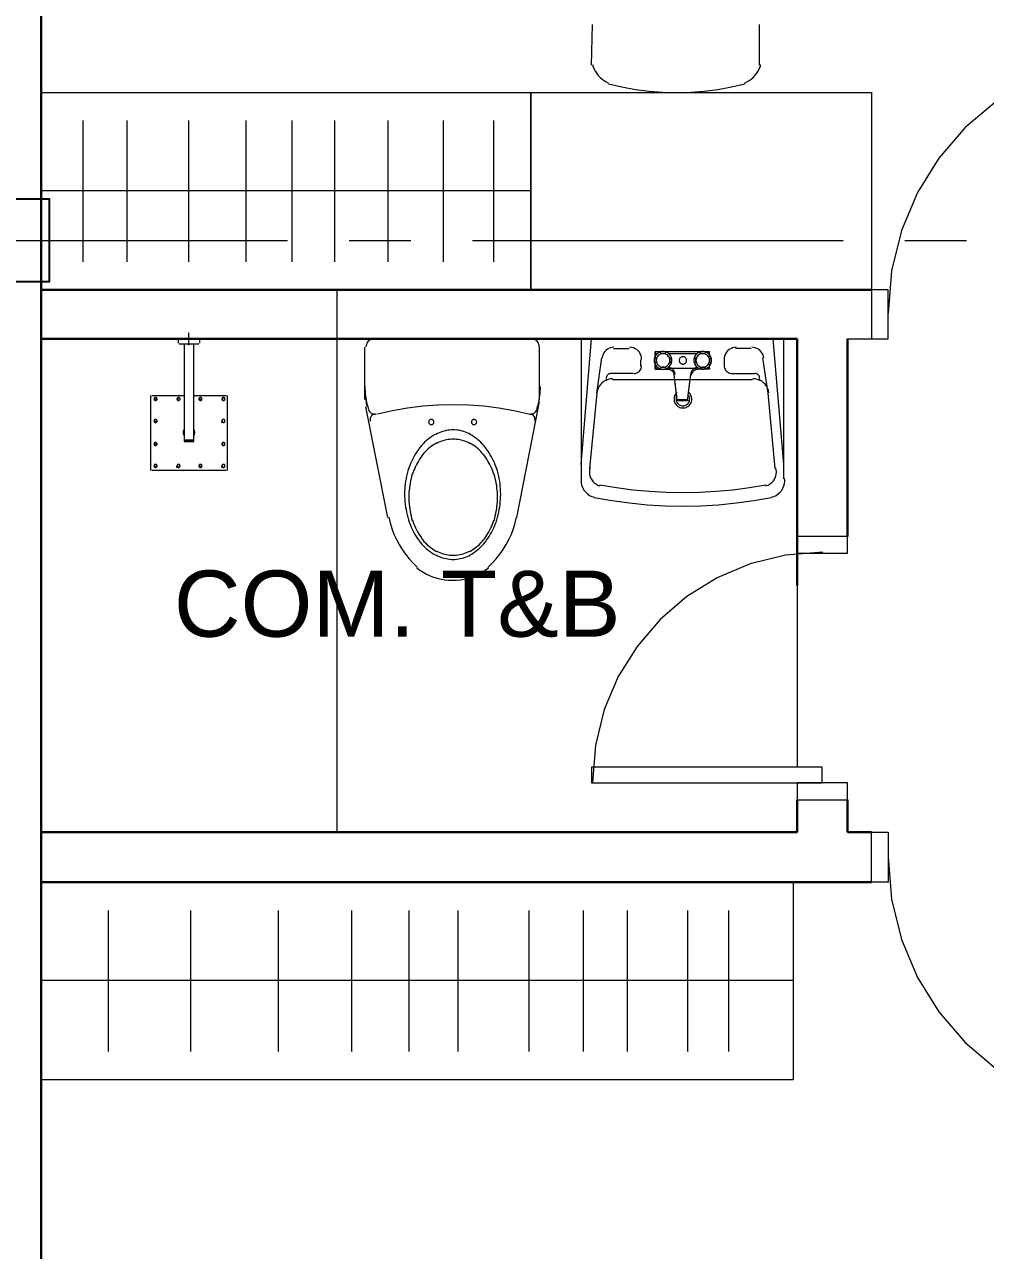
# Model space of a CAD drawing. Header units: millimetres. Extents: x -5796 to 14097, y -6464 to 19186.
# Drawn here: x 5199 to 8120, y 6301 to 10026 of the extents above; entities that cross this region are included whole.
import ezdxf

# ---------------------------------------------------------------- set-up
doc = ezdxf.new("R2010")
doc.units = ezdxf.units.MM
for name, color, linetype in [('ARCH-LINES', 7, 'Continuous'), ('ARCH-TEXT', 7, 'Continuous'), ('COLUMN', 1, 'Continuous')]:
    doc.layers.add(name, color=color, linetype=linetype)
doc.styles.add('Arial', font='arial.ttf')

msp = doc.modelspace()

# ---------------------------------------------------------------- linework, layer by layer
at = {"layer": 'ARCH-LINES', "lineweight": 30}
for points in [[(5250, 3201.6), (5250, 12670)], [(5250, 9219.7), (7773.4, 9219.7)], [(7548, 9070.6), (5250, 9070.6)], [(7548, 9070.6), (7548, 8321.5)], [(7700.4, 9070.6), (7700.4, 8470.7)], [(7548, 7670.8), (7548, 7572.4)], [(7700.4, 7670.8), (7700.4, 7572.4)], [(7548, 7572.4), (5250, 7572.4)], [(7773.4, 7572.4), (7700.4, 7572.4)], [(7773.4, 7420), (5250, 7420)]]:
    msp.add_lwpolyline(points, dxfattribs=at)
at = {"layer": 'ARCH-LINES', "lineweight": 9}
for points in [[(6922.7, 9902.2), (6925.9, 10026)], [(7433.8, 9902.2), (7433.8, 10026)], [(8625.7, 9946.6), (8495.7, 9936.2), (8372.3, 9905.9), (8257.3, 9857.5), (8152.3, 9792.6), (8058.9, 9712.8), (7978.8, 9619.8), (7913.6, 9515.2), (7865, 9400.6), (7834.7, 9277.8), (7824.2, 9148.3)], [(6925.4, 9904.9), (6927.8, 9897.4), (6930.8, 9890.2), (6934.4, 9883.3), (6938.6, 9876.8), (6943.4, 9870.8), (6948.7, 9865.2), (6954.6, 9860.1), (6960.9, 9855.5), (6967.6, 9851.6), (6974.8, 9848.2)], [(7388.1, 9848.2), (7395.2, 9851.6), (7402, 9855.5), (7408.3, 9860.1), (7414.1, 9865.2), (7419.5, 9870.8), (7424.3, 9876.8), (7428.5, 9883.3), (7432.1, 9890.2), (7435.1, 9897.4), (7437.4, 9904.9)], [(6974.1, 9845.6), (7015.1, 9836.2), (7056.4, 9829), (7097.9, 9823.8), (7139.7, 9820.7), (7181.4, 9819.7), (7223.2, 9820.7), (7264.9, 9823.8), (7306.5, 9829), (7347.8, 9836.2), (7388.8, 9845.6)], [(6738.6, 9819.6), (6738.6, 9219.7), (5250, 9219.7), (5250, 9819.6), (6738.6, 9819.6)], [(7773.4, 9819.6), (7773.4, 9219.7), (6738.6, 9219.7), (6738.6, 9819.6), (7773.4, 9819.6)], [(5250, 9521.3), (6738.6, 9521.3)], [(5697.5, 9089.6), (5697.5, 9051.5)], [(5669, 9070.6), (5665.8, 9070.6)], [(5665.8, 9070.6), (5665.8, 9057.9)], [(5729.3, 9070.6), (5669, 9070.6)], [(5669, 9057.9), (5669, 9057.9)], [(5729.3, 9054.7), (5669, 9054.7)], [(5719.8, 9070.6), (5678.5, 9070.6)], [(5684.8, 9054.7), (5684.8, 8762.7)], [(5713.4, 8762.7), (5713.4, 9054.7)], [(5732.4, 9070.6), (5729.3, 9070.6)], [(5729.3, 9057.9), (5729.3, 9057.9)], [(5729.3, 9054.7), (5729.3, 9054.7)], [(5732.4, 9057.9), (5732.4, 9070.6)], [(5583.3, 8670.6), (5583.3, 8899.2)], [(5586.4, 8899.2), (5684.8, 8899.2)], [(5586.4, 8899.2), (5586.4, 8899.2)], [(5597.5, 8892.8), (5596.8, 8892.7), (5596, 8892.6), (5595.4, 8892.3), (5594.7, 8891.9), (5594.2, 8891.4), (5593.7, 8890.9), (5593.3, 8890.2), (5593, 8889.6), (5592.9, 8888.8), (5592.8, 8888)], [(5592.8, 8888), (5592.9, 8887.3), (5593, 8886.5), (5593.3, 8885.9), (5593.7, 8885.2), (5594.2, 8884.7), (5594.7, 8884.2), (5595.4, 8883.8), (5596, 8883.5), (5596.8, 8883.3), (5597.5, 8883.3)], [(5596, 8886.5), (5596, 8889.6)], [(5596, 8889.6), (5596, 8886.5)], [(5596, 8889.6), (5596, 8889.6)], [(5599.1, 8886.5), (5596, 8886.5)], [(5596, 8886.5), (5599.1, 8886.5)], [(5596, 8886.5), (5596, 8886.5)], [(5602.3, 8888), (5602.2, 8888.8), (5602.1, 8889.6), (5601.8, 8890.2), (5601.4, 8890.9), (5600.9, 8891.4), (5600.4, 8891.9), (5599.7, 8892.3), (5599.1, 8892.6), (5598.3, 8892.7), (5597.5, 8892.8)], [(5597.5, 8883.3), (5598.3, 8883.3), (5599.1, 8883.5), (5599.7, 8883.8), (5600.4, 8884.2), (5600.9, 8884.7), (5601.4, 8885.2), (5601.8, 8885.9), (5602.1, 8886.5), (5602.2, 8887.3), (5602.3, 8888)], [(5667.4, 8892.8), (5666.6, 8892.7), (5665.9, 8892.6), (5665.2, 8892.3), (5664.6, 8891.9), (5664, 8891.4), (5663.5, 8890.9), (5663.2, 8890.2), (5662.9, 8889.6), (5662.7, 8888.8), (5662.6, 8888)], [(5662.6, 8888), (5662.7, 8887.3), (5662.9, 8886.5), (5663.2, 8885.9), (5663.5, 8885.2), (5664, 8884.7), (5664.6, 8884.2), (5665.2, 8883.8), (5665.9, 8883.5), (5666.6, 8883.3), (5667.4, 8883.3)], [(5662.6, 8886.5), (5665.8, 8886.5)], [(5665.8, 8886.5), (5662.6, 8886.5)], [(5665.8, 8886.5), (5665.8, 8889.6)], [(5665.8, 8889.6), (5665.8, 8886.5)], [(5665.8, 8889.6), (5665.8, 8889.6)], [(5665.8, 8886.5), (5665.8, 8886.5)], [(5672.1, 8888), (5672.1, 8888.8), (5671.9, 8889.6), (5671.6, 8890.2), (5671.2, 8890.9), (5670.7, 8891.4), (5670.2, 8891.9), (5669.6, 8892.3), (5668.9, 8892.6), (5668.2, 8892.7), (5667.4, 8892.8)], [(5667.4, 8883.3), (5668.2, 8883.3), (5668.9, 8883.5), (5669.6, 8883.8), (5670.2, 8884.2), (5670.7, 8884.7), (5671.2, 8885.2), (5671.6, 8885.9), (5671.9, 8886.5), (5672.1, 8887.3), (5672.1, 8888)], [(5713.4, 8899.2), (5811.8, 8899.2)], [(5734, 8892.8), (5733.3, 8892.7), (5732.5, 8892.6), (5731.8, 8892.3), (5731.2, 8891.9), (5730.7, 8891.4), (5730.2, 8890.9), (5729.8, 8890.2), (5729.5, 8889.6), (5729.3, 8888.8), (5729.3, 8888)], [(5729.3, 8888), (5729.3, 8887.3), (5729.5, 8886.5), (5729.8, 8885.9), (5730.2, 8885.2), (5730.7, 8884.7), (5731.2, 8884.2), (5731.8, 8883.8), (5732.5, 8883.5), (5733.3, 8883.3), (5734, 8883.3)], [(5732.4, 8886.5), (5732.4, 8889.6)], [(5732.4, 8889.6), (5732.4, 8886.5)], [(5732.4, 8889.6), (5732.4, 8889.6)], [(5735.6, 8886.5), (5732.4, 8886.5)], [(5732.4, 8886.5), (5735.6, 8886.5)], [(5732.4, 8886.5), (5732.4, 8886.5)], [(5738.8, 8888), (5738.7, 8888.8), (5738.6, 8889.6), (5738.3, 8890.2), (5737.9, 8890.9), (5737.4, 8891.4), (5736.8, 8891.9), (5736.2, 8892.3), (5735.5, 8892.6), (5734.8, 8892.7), (5734, 8892.8)], [(5734, 8883.3), (5734.8, 8883.3), (5735.5, 8883.5), (5736.2, 8883.8), (5736.8, 8884.2), (5737.4, 8884.7), (5737.9, 8885.2), (5738.3, 8885.9), (5738.6, 8886.5), (5738.7, 8887.3), (5738.8, 8888)], [(5803.9, 8892.8), (5803.1, 8892.7), (5802.4, 8892.6), (5801.7, 8892.3), (5801.1, 8891.9), (5800.5, 8891.4), (5800, 8890.9), (5799.6, 8890.2), (5799.3, 8889.6), (5799.2, 8888.8), (5799.1, 8888)], [(5799.1, 8888), (5799.2, 8887.3), (5799.3, 8886.5), (5799.6, 8885.9), (5800, 8885.2), (5800.5, 8884.7), (5801.1, 8884.2), (5801.7, 8883.8), (5802.4, 8883.5), (5803.1, 8883.3), (5803.9, 8883.3)], [(5799.1, 8886.5), (5802.3, 8886.5)], [(5802.3, 8886.5), (5799.1, 8886.5)], [(5802.3, 8886.5), (5802.3, 8889.6)], [(5802.3, 8889.6), (5802.3, 8886.5)], [(5802.3, 8889.6), (5802.3, 8889.6)], [(5802.3, 8886.5), (5802.3, 8886.5)], [(5808.6, 8888), (5808.6, 8888.8), (5808.4, 8889.6), (5808.1, 8890.2), (5807.7, 8890.9), (5807.2, 8891.4), (5806.7, 8891.9), (5806.1, 8892.3), (5805.4, 8892.6), (5804.6, 8892.7), (5803.9, 8892.8)], [(5803.9, 8883.3), (5804.6, 8883.3), (5805.4, 8883.5), (5806.1, 8883.8), (5806.7, 8884.2), (5807.2, 8884.7), (5807.7, 8885.2), (5808.1, 8885.9), (5808.4, 8886.5), (5808.6, 8887.3), (5808.6, 8888)], [(5811.8, 8899.2), (5811.8, 8899.2)], [(5815, 8899.2), (5815, 8670.6)], [(5597.5, 8826.2), (5596.8, 8826.1), (5596, 8825.9), (5595.4, 8825.6), (5594.7, 8825.2), (5594.2, 8824.8), (5593.7, 8824.2), (5593.3, 8823.6), (5593, 8822.9), (5592.9, 8822.2), (5592.8, 8821.4)], [(5592.8, 8821.4), (5592.9, 8820.6), (5593, 8819.9), (5593.3, 8819.2), (5593.7, 8818.6), (5594.2, 8818), (5594.7, 8817.5), (5595.4, 8817.2), (5596, 8816.9), (5596.8, 8816.7), (5597.5, 8816.6)], [(5596, 8816.6), (5596, 8819.8)], [(5596, 8819.8), (5596, 8816.6)], [(5596, 8819.8), (5596, 8819.8)], [(5599.1, 8819.8), (5596, 8819.8)], [(5596, 8816.6), (5596, 8816.6)], [(5596, 8816.6), (5596, 8816.6)], [(5596, 8816.6), (5599.1, 8816.6)], [(5602.3, 8821.4), (5602.2, 8822.2), (5602.1, 8822.9), (5601.8, 8823.6), (5601.4, 8824.2), (5600.9, 8824.8), (5600.4, 8825.2), (5599.7, 8825.6), (5599.1, 8825.9), (5598.3, 8826.1), (5597.5, 8826.2)], [(5597.5, 8816.6), (5598.3, 8816.7), (5599.1, 8816.9), (5599.7, 8817.2), (5600.4, 8817.5), (5600.9, 8818), (5601.4, 8818.6), (5601.8, 8819.2), (5602.1, 8819.9), (5602.2, 8820.6), (5602.3, 8821.4)], [(5599.1, 8819.8), (5599.1, 8816.6)], [(5599.1, 8816.6), (5599.1, 8819.8)], [(5685, 8796.7), (5683.8, 8794.8), (5682.9, 8792.8), (5682.2, 8790.7), (5681.8, 8788.6), (5681.7, 8786.5), (5681.8, 8784.3), (5682.2, 8782.2), (5682.9, 8780.1), (5683.8, 8778.1), (5685, 8776.3)], [(5684.9, 8796.6), (5683.7, 8794.7), (5682.8, 8792.7), (5682.2, 8790.7), (5681.8, 8788.6), (5681.7, 8786.5), (5681.8, 8784.4), (5682.2, 8782.3), (5682.8, 8780.2), (5683.7, 8778.2), (5684.9, 8776.4)], [(5684.7, 8796.2), (5683.6, 8794.4), (5682.7, 8792.5), (5682.1, 8790.5), (5681.8, 8788.5), (5681.7, 8786.5), (5681.8, 8784.4), (5682.1, 8782.4), (5682.7, 8780.4), (5683.6, 8778.5), (5684.7, 8776.7)], [(5684.6, 8796.1), (5683.5, 8794.3), (5682.7, 8792.4), (5682.1, 8790.5), (5681.8, 8788.5), (5681.7, 8786.5), (5681.8, 8784.5), (5682.1, 8782.5), (5682.7, 8780.5), (5683.5, 8778.6), (5684.6, 8776.8)], [(5683.1, 8793.4), (5682.6, 8792.1), (5682.2, 8790.7), (5681.9, 8789.3), (5681.7, 8787.9), (5681.7, 8786.5), (5681.7, 8785.1), (5681.9, 8783.6), (5682.2, 8782.2), (5682.6, 8780.9), (5683.1, 8779.5)], [(5716.6, 8786.5), (5716.5, 8787.6), (5716.4, 8788.7), (5716.3, 8789.7), (5716, 8790.8), (5715.7, 8791.8), (5715.4, 8792.9), (5714.9, 8793.9), (5714.4, 8794.8), (5713.9, 8795.8), (5713.3, 8796.7)], [(5716.6, 8786.5), (5716.5, 8787.6), (5716.4, 8788.6), (5716.3, 8789.7), (5716, 8790.8), (5715.8, 8791.8), (5715.4, 8792.8), (5715, 8793.8), (5714.5, 8794.7), (5714, 8795.7), (5713.4, 8796.6)], [(5716.6, 8786.5), (5716.5, 8787.5), (5716.5, 8788.6), (5716.3, 8789.6), (5716.1, 8790.6), (5715.8, 8791.6), (5715.5, 8792.6), (5715.1, 8793.5), (5714.6, 8794.5), (5714.1, 8795.4), (5713.6, 8796.2)], [(5713.7, 8776.8), (5714.7, 8778.6), (5715.5, 8780.5), (5716.1, 8782.5), (5716.5, 8784.5), (5716.6, 8786.5), (5716.5, 8788.5), (5716.1, 8790.5), (5715.5, 8792.4), (5714.7, 8794.3), (5713.7, 8796.1)], [(5715.1, 8779.5), (5715.6, 8780.9), (5716.1, 8782.2), (5716.3, 8783.6), (5716.5, 8785.1), (5716.6, 8786.5), (5716.5, 8787.9), (5716.3, 8789.3), (5716.1, 8790.7), (5715.6, 8792.1), (5715.1, 8793.4)], [(5803.9, 8826.2), (5803.1, 8826.1), (5802.4, 8825.9), (5801.7, 8825.6), (5801.1, 8825.2), (5800.5, 8824.8), (5800, 8824.2), (5799.6, 8823.6), (5799.3, 8822.9), (5799.2, 8822.2), (5799.1, 8821.4)], [(5799.1, 8821.4), (5799.2, 8820.6), (5799.3, 8819.9), (5799.6, 8819.2), (5800, 8818.6), (5800.5, 8818), (5801.1, 8817.5), (5801.7, 8817.2), (5802.4, 8816.9), (5803.1, 8816.7), (5803.9, 8816.6)], [(5799.1, 8816.6), (5799.1, 8819.8)], [(5799.1, 8819.8), (5799.1, 8816.6)], [(5802.3, 8819.8), (5799.1, 8819.8)], [(5802.3, 8816.6), (5799.1, 8816.6)], [(5802.3, 8816.6), (5802.3, 8819.8)], [(5802.3, 8819.8), (5802.3, 8819.8)], [(5802.3, 8819.8), (5802.3, 8816.6)], [(5808.6, 8821.4), (5808.6, 8822.2), (5808.4, 8822.9), (5808.1, 8823.6), (5807.7, 8824.2), (5807.2, 8824.8), (5806.7, 8825.2), (5806.1, 8825.6), (5805.4, 8825.9), (5804.6, 8826.1), (5803.9, 8826.2)], [(5803.9, 8816.6), (5804.6, 8816.7), (5805.4, 8816.9), (5806.1, 8817.2), (5806.7, 8817.5), (5807.2, 8818), (5807.7, 8818.6), (5808.1, 8819.2), (5808.4, 8819.9), (5808.6, 8820.6), (5808.6, 8821.4)], [(5597.5, 8756.3), (5596.8, 8756.3), (5596, 8756.1), (5595.4, 8755.8), (5594.7, 8755.4), (5594.2, 8754.9), (5593.7, 8754.4), (5593.3, 8753.7), (5593, 8753.1), (5592.9, 8752.3), (5592.8, 8751.6)], [(5602.3, 8751.6), (5602.2, 8752.3), (5602.1, 8753.1), (5601.8, 8753.7), (5601.4, 8754.4), (5600.9, 8754.9), (5600.4, 8755.4), (5599.7, 8755.8), (5599.1, 8756.1), (5598.3, 8756.3), (5597.5, 8756.3)], [(5684.8, 8762.7), (5713.4, 8762.7)], [(5713.4, 8762.7), (5684.8, 8762.7), (5684.8, 8759.5), (5713.4, 8759.5), (5713.4, 8762.7)], [(5713.3, 8776.3), (5713.9, 8777.2), (5714.4, 8778.1), (5714.9, 8779.1), (5715.4, 8780.1), (5715.7, 8781.1), (5716, 8782.2), (5716.3, 8783.2), (5716.4, 8784.3), (5716.5, 8785.4), (5716.6, 8786.5)], [(5713.4, 8776.4), (5714, 8777.3), (5714.5, 8778.2), (5715, 8779.2), (5715.4, 8780.2), (5715.8, 8781.2), (5716, 8782.2), (5716.3, 8783.3), (5716.4, 8784.3), (5716.5, 8785.4), (5716.6, 8786.5)], [(5713.6, 8776.7), (5714.1, 8777.6), (5714.6, 8778.5), (5715.1, 8779.4), (5715.5, 8780.4), (5715.8, 8781.4), (5716.1, 8782.4), (5716.3, 8783.4), (5716.5, 8784.4), (5716.5, 8785.4), (5716.6, 8786.5)], [(5803.9, 8756.3), (5803.1, 8756.3), (5802.4, 8756.1), (5801.7, 8755.8), (5801.1, 8755.4), (5800.5, 8754.9), (5800, 8754.4), (5799.6, 8753.7), (5799.3, 8753.1), (5799.2, 8752.3), (5799.1, 8751.6)], [(5808.6, 8751.6), (5808.6, 8752.3), (5808.4, 8753.1), (5808.1, 8753.7), (5807.7, 8754.4), (5807.2, 8754.9), (5806.7, 8755.4), (5806.1, 8755.8), (5805.4, 8756.1), (5804.6, 8756.3), (5803.9, 8756.3)], [(5592.8, 8751.6), (5592.9, 8750.8), (5593, 8750.1), (5593.3, 8749.4), (5593.7, 8748.7), (5594.2, 8748.2), (5594.7, 8747.7), (5595.4, 8747.3), (5596, 8747), (5596.8, 8746.9), (5597.5, 8746.8)], [(5596, 8750), (5596, 8753.1)], [(5596, 8753.1), (5596, 8750)], [(5596, 8750), (5596, 8750)], [(5599.1, 8750), (5596, 8750)], [(5596, 8750), (5599.1, 8750)], [(5596, 8750), (5596, 8750)], [(5597.5, 8746.8), (5598.3, 8746.9), (5599.1, 8747), (5599.7, 8747.3), (5600.4, 8747.7), (5600.9, 8748.2), (5601.4, 8748.7), (5601.8, 8749.4), (5602.1, 8750.1), (5602.2, 8750.8), (5602.3, 8751.6)], [(5799.1, 8751.6), (5799.2, 8750.8), (5799.3, 8750.1), (5799.6, 8749.4), (5800, 8748.7), (5800.5, 8748.2), (5801.1, 8747.7), (5801.7, 8747.3), (5802.4, 8747), (5803.1, 8746.9), (5803.9, 8746.8)], [(5799.1, 8750), (5802.3, 8750)], [(5802.3, 8750), (5799.1, 8750)], [(5802.3, 8750), (5802.3, 8753.1)], [(5802.3, 8753.1), (5802.3, 8750)], [(5802.3, 8750), (5802.3, 8750)], [(5803.9, 8746.8), (5804.6, 8746.9), (5805.4, 8747), (5806.1, 8747.3), (5806.7, 8747.7), (5807.2, 8748.2), (5807.7, 8748.7), (5808.1, 8749.4), (5808.4, 8750.1), (5808.6, 8750.8), (5808.6, 8751.6)], [(5597.5, 8689.7), (5596.8, 8689.6), (5596, 8689.4), (5595.4, 8689.1), (5594.7, 8688.7), (5594.2, 8688.3), (5593.7, 8687.7), (5593.3, 8687.1), (5593, 8686.4), (5592.9, 8685.7), (5592.8, 8684.9)], [(5592.8, 8684.9), (5592.9, 8684.1), (5593, 8683.4), (5593.3, 8682.7), (5593.7, 8682.1), (5594.2, 8681.5), (5594.7, 8681.1), (5595.4, 8680.7), (5596, 8680.4), (5596.8, 8680.2), (5597.5, 8680.1)], [(5596, 8680.1), (5596, 8683.3)], [(5596, 8683.3), (5596, 8680.1)], [(5596, 8683.3), (5596, 8683.3)], [(5599.1, 8683.3), (5596, 8683.3)], [(5596, 8680.1), (5596, 8680.1)], [(5596, 8680.1), (5596, 8680.1)], [(5596, 8680.1), (5599.1, 8680.1)], [(5602.3, 8684.9), (5602.2, 8685.7), (5602.1, 8686.4), (5601.8, 8687.1), (5601.4, 8687.7), (5600.9, 8688.3), (5600.4, 8688.7), (5599.7, 8689.1), (5599.1, 8689.4), (5598.3, 8689.6), (5597.5, 8689.7)], [(5597.5, 8680.1), (5598.3, 8680.2), (5599.1, 8680.4), (5599.7, 8680.7), (5600.4, 8681.1), (5600.9, 8681.5), (5601.4, 8682.1), (5601.8, 8682.7), (5602.1, 8683.4), (5602.2, 8684.1), (5602.3, 8684.9)], [(5599.1, 8683.3), (5599.1, 8680.1)], [(5599.1, 8680.1), (5599.1, 8683.3)], [(5667.4, 8689.7), (5666.6, 8689.6), (5665.9, 8689.4), (5665.2, 8689.1), (5664.6, 8688.7), (5664, 8688.3), (5663.5, 8687.7), (5663.2, 8687.1), (5662.9, 8686.4), (5662.7, 8685.7), (5662.6, 8684.9)], [(5662.6, 8684.9), (5662.7, 8684.1), (5662.9, 8683.4), (5663.2, 8682.7), (5663.5, 8682.1), (5664, 8681.5), (5664.6, 8681.1), (5665.2, 8680.7), (5665.9, 8680.4), (5666.6, 8680.2), (5667.4, 8680.1)], [(5662.6, 8680.1), (5662.6, 8683.3)], [(5662.6, 8683.3), (5662.6, 8680.1)], [(5665.8, 8683.3), (5662.6, 8683.3)], [(5665.8, 8680.1), (5662.6, 8680.1)], [(5665.8, 8680.1), (5665.8, 8683.3)], [(5665.8, 8683.3), (5665.8, 8683.3)], [(5665.8, 8683.3), (5665.8, 8680.1)], [(5672.1, 8684.9), (5672.1, 8685.7), (5671.9, 8686.4), (5671.6, 8687.1), (5671.2, 8687.7), (5670.7, 8688.3), (5670.2, 8688.7), (5669.6, 8689.1), (5668.9, 8689.4), (5668.2, 8689.6), (5667.4, 8689.7)], [(5667.4, 8680.1), (5668.2, 8680.2), (5668.9, 8680.4), (5669.6, 8680.7), (5670.2, 8681.1), (5670.7, 8681.5), (5671.2, 8682.1), (5671.6, 8682.7), (5671.9, 8683.4), (5672.1, 8684.1), (5672.1, 8684.9)], [(5734, 8689.7), (5733.3, 8689.6), (5732.5, 8689.4), (5731.8, 8689.1), (5731.2, 8688.7), (5730.7, 8688.3), (5730.2, 8687.7), (5729.8, 8687.1), (5729.5, 8686.4), (5729.3, 8685.7), (5729.3, 8684.9)], [(5729.3, 8684.9), (5729.3, 8684.1), (5729.5, 8683.4), (5729.8, 8682.7), (5730.2, 8682.1), (5730.7, 8681.5), (5731.2, 8681.1), (5731.8, 8680.7), (5732.5, 8680.4), (5733.3, 8680.2), (5734, 8680.1)], [(5732.4, 8680.1), (5732.4, 8683.3)], [(5732.4, 8683.3), (5732.4, 8680.1)], [(5732.4, 8683.3), (5732.4, 8683.3)], [(5735.6, 8683.3), (5732.4, 8683.3)], [(5732.4, 8680.1), (5732.4, 8680.1)], [(5732.4, 8680.1), (5732.4, 8680.1)], [(5732.4, 8680.1), (5735.6, 8680.1)], [(5738.8, 8684.9), (5738.7, 8685.7), (5738.6, 8686.4), (5738.3, 8687.1), (5737.9, 8687.7), (5737.4, 8688.3), (5736.8, 8688.7), (5736.2, 8689.1), (5735.5, 8689.4), (5734.8, 8689.6), (5734, 8689.7)], [(5734, 8680.1), (5734.8, 8680.2), (5735.5, 8680.4), (5736.2, 8680.7), (5736.8, 8681.1), (5737.4, 8681.5), (5737.9, 8682.1), (5738.3, 8682.7), (5738.6, 8683.4), (5738.7, 8684.1), (5738.8, 8684.9)], [(5735.6, 8683.3), (5735.6, 8680.1)], [(5735.6, 8680.1), (5735.6, 8683.3)], [(5803.9, 8689.7), (5803.1, 8689.6), (5802.4, 8689.4), (5801.7, 8689.1), (5801.1, 8688.7), (5800.5, 8688.3), (5800, 8687.7), (5799.6, 8687.1), (5799.3, 8686.4), (5799.2, 8685.7), (5799.1, 8684.9)], [(5799.1, 8684.9), (5799.2, 8684.1), (5799.3, 8683.4), (5799.6, 8682.7), (5800, 8682.1), (5800.5, 8681.5), (5801.1, 8681.1), (5801.7, 8680.7), (5802.4, 8680.4), (5803.1, 8680.2), (5803.9, 8680.1)], [(5799.1, 8680.1), (5799.1, 8683.3)], [(5799.1, 8683.3), (5799.1, 8680.1)], [(5802.3, 8683.3), (5799.1, 8683.3)], [(5802.3, 8680.1), (5799.1, 8680.1)], [(5802.3, 8680.1), (5802.3, 8683.3)], [(5802.3, 8683.3), (5802.3, 8683.3)], [(5802.3, 8683.3), (5802.3, 8680.1)], [(5808.6, 8684.9), (5808.6, 8685.7), (5808.4, 8686.4), (5808.1, 8687.1), (5807.7, 8687.7), (5807.2, 8688.3), (5806.7, 8688.7), (5806.1, 8689.1), (5805.4, 8689.4), (5804.6, 8689.6), (5803.9, 8689.7)], [(5803.9, 8680.1), (5804.6, 8680.2), (5805.4, 8680.4), (5806.1, 8680.7), (5806.7, 8681.1), (5807.2, 8681.5), (5807.7, 8682.1), (5808.1, 8682.7), (5808.4, 8683.4), (5808.6, 8684.1), (5808.6, 8684.9)], [(5811.8, 8670.6), (5586.4, 8670.6)], [(5586.4, 8670.6), (5586.4, 8670.6)], [(5811.8, 8670.6), (5811.8, 8670.6)], [(7625.8, 8423), (7512.3, 8413.9), (7404.6, 8387.4), (7304.2, 8344.9), (7212.5, 8288), (7130.9, 8218), (7061, 8136.5), (7004, 8044.8), (6961.6, 7944.4), (6935.1, 7836.7), (6925.9, 7723.1)], [(7548, 8419.9), (7548, 7769.2)], [(7824.2, 7497.8), (7834.7, 7368.3), (7865, 7245.5), (7913.6, 7130.9), (7978.8, 7026.3), (8058.9, 6933.3), (8152.3, 6853.5), (8257.3, 6788.6), (8372.3, 6740.2), (8495.7, 6709.9), (8625.7, 6699.5)], [(5250, 6820.1), (5250, 7420), (7535.3, 7420), (7535.3, 6820.1), (5250, 6820.1)], [(7535.3, 7121.7), (5250, 7121.7)]]:
    msp.add_lwpolyline(points, dxfattribs=at)
at = {"layer": 'ARCH-LINES', "lineweight": 5}
for points in [[(5376.9, 9733.9), (5376.9, 9305.4)], [(5510.3, 9733.9), (5510.3, 9305.4)], [(5697.5, 9733.9), (5697.5, 9305.4)], [(5872.1, 9733.9), (5872.1, 9305.4)], [(6011.8, 9733.9), (6011.8, 9305.4)], [(6141.9, 9733.9), (6141.9, 9305.4)], [(6303.8, 9733.9), (6303.8, 9305.4)], [(6472, 9733.9), (6472, 9305.4)], [(6624.4, 9733.9), (6624.4, 9305.4)], [(5999.1, 9368.9), (4875.4, 9368.9)], [(6373.6, 9368.9), (6186.3, 9368.9)], [(7687.7, 9368.9), (6560.9, 9368.9)], [(8062.2, 9368.9), (7875, 9368.9)], [(6148.3, 9219.7), (6148.3, 7572.4)], [(7700.4, 9070.6), (7773.4, 9070.6)], [(5453.1, 7334.3), (5453.1, 6905.8)], [(5703.9, 7334.3), (5703.9, 6905.8)], [(5970.5, 7334.3), (5970.5, 6905.8)], [(6192.7, 7334.3), (6192.7, 6905.8)], [(6367.3, 7334.3), (6367.3, 6905.8)], [(6516.5, 7334.3), (6516.5, 6905.8)], [(6732.3, 7334.3), (6732.3, 6905.8)], [(6897.3, 7334.3), (6897.3, 6905.8)], [(7030.7, 7334.3), (7030.7, 6905.8)], [(7214.8, 7334.3), (7214.8, 6905.8)], [(7338.6, 7334.3), (7338.6, 6905.8)]]:
    msp.add_lwpolyline(points, dxfattribs=at)
at = {"layer": 'ARCH-LINES', "lineweight": 18}
for points in [[(7824.2, 9070.6), (7824.2, 9219.7), (7773.4, 9219.7), (7773.4, 9070.6), (7824.2, 9070.6)], [(7700.4, 8470.7), (7548, 8470.7), (7548, 8419.9), (7700.4, 8419.9), (7700.4, 8470.7)], [(7624.2, 7769.2), (6922.7, 7769.2), (6922.7, 7721.6), (7624.2, 7721.6), (7624.2, 7769.2)], [(7700.4, 7721.6), (7548, 7721.6), (7548, 7670.8), (7700.4, 7670.8), (7700.4, 7721.6)], [(7824.2, 7572.4), (7824.2, 7420), (7773.4, 7420), (7773.4, 7572.4), (7824.2, 7572.4)]]:
    msp.add_lwpolyline(points, dxfattribs=at)
at = {"layer": 'ARCH-LINES', "lineweight": 5, "true_color": 0x989898}
for points in [[(6260.9, 9070.6), (6257.1, 9070.2), (6253.4, 9069.3), (6250, 9067.9), (6246.9, 9066), (6244.1, 9063.6), (6241.7, 9060.8), (6239.8, 9057.7), (6238.3, 9054.3), (6237.4, 9050.6), (6237.1, 9046.8)], [(6259.4, 9070.6), (6738.6, 9070.6)], [(6764, 9046.8), (6763.7, 9050.6), (6762.8, 9054.3), (6761.4, 9057.7), (6759.4, 9060.8), (6757.1, 9063.6), (6754.3, 9066), (6751.2, 9067.9), (6747.8, 9069.3), (6744.1, 9070.2), (6740.2, 9070.6)], [(7506.8, 9070.6), (6891, 9070.6)], [(6891, 9070.6), (6891, 8645.2)], [(6891, 8689.7), (6922.7, 9070.6)], [(7506.8, 8689.7), (7475, 9070.6)], [(7506.8, 8645.2), (7506.8, 9070.6)], [(6234, 8886.5), (6234, 9045.2)], [(6764, 9045.2), (6764, 8886.5)], [(6991, 9045.2), (6985.6, 9044.8), (6980.5, 9043.6), (6975.6, 9041.8), (6971.1, 9039.3), (6967, 9036.2), (6963.4, 9032.5), (6960.3, 9028.4), (6957.8, 9023.9), (6955.9, 9018.9), (6954.8, 9013.6)], [(6989.4, 9042), (7037, 9042)], [(7075.1, 9008.7), (7074.6, 9014.6), (7073.2, 9020.2), (7071, 9025.4), (7068.1, 9030.2), (7064.4, 9034.5), (7060.2, 9038.1), (7055.4, 9041.1), (7050.1, 9043.3), (7044.5, 9044.7), (7038.6, 9045.2)], [(7140.2, 9032.5), (7135.8, 9032.1), (7131.6, 9031.1), (7127.8, 9029.5), (7124.2, 9027.3), (7121.1, 9024.6), (7118.4, 9021.4), (7116.2, 9017.9), (7114.6, 9014), (7113.5, 9009.9), (7113.2, 9005.5)], [(7115.5, 8995.5), (7117, 8997.3), (7118.1, 8999.2), (7118.9, 9001.2), (7119.4, 9003.3), (7119.5, 9005.5), (7119.4, 9007.6), (7118.9, 9009.7), (7118.1, 9011.8), (7117, 9013.7), (7115.5, 9015.4)], [(7116.4, 9032.5), (7281.4, 9032.5)], [(7116.4, 9032.5), (7116.4, 9016.6)], [(7116.4, 9026.1), (7116.4, 9032.5)], [(7116.4, 9016.6), (7116.4, 9026.1)], [(7116.4, 9026.1), (7122.7, 9026.1)], [(7140.2, 9026.1), (7136.8, 9025.9), (7133.6, 9025.1), (7130.7, 9023.8), (7128, 9022.1), (7125.6, 9020.1), (7123.5, 9017.7), (7121.8, 9015), (7120.6, 9012), (7119.8, 9008.8), (7119.5, 9005.5)], [(7130.2, 9030.2), (7132, 9028.7), (7133.9, 9027.6), (7135.9, 9026.8), (7138, 9026.3), (7140.2, 9026.1), (7142.3, 9026.3), (7144.4, 9026.8), (7146.5, 9027.6), (7148.4, 9028.7), (7150.1, 9030.2)], [(7167.1, 9005.5), (7166.8, 9009.9), (7165.8, 9014), (7164.1, 9017.9), (7161.9, 9021.4), (7159.2, 9024.6), (7156.1, 9027.3), (7152.6, 9029.5), (7148.7, 9031.1), (7144.5, 9032.1), (7140.2, 9032.5)], [(7160.8, 9005.5), (7160.5, 9008.8), (7159.7, 9012), (7158.5, 9015), (7156.8, 9017.7), (7154.8, 9020.1), (7152.4, 9022.1), (7149.7, 9023.8), (7146.7, 9025.1), (7143.5, 9025.9), (7140.2, 9026.1)], [(7154.5, 9026.1), (7243.3, 9026.1)], [(7164.8, 9015.4), (7163.4, 9013.7), (7162.3, 9011.8), (7161.4, 9009.7), (7161, 9007.6), (7160.8, 9005.5), (7161, 9003.3), (7161.4, 9001.2), (7162.3, 8999.2), (7163.4, 8997.3), (7164.8, 8995.5)], [(7200.5, 9016.6), (7198.7, 9016.5), (7197, 9016), (7195.4, 9015.4), (7193.9, 9014.5), (7192.6, 9013.3), (7191.5, 9012.1), (7190.6, 9010.6), (7189.9, 9009), (7189.5, 9007.3), (7189.4, 9005.5)], [(7211.6, 9005.5), (7211.4, 9007.3), (7211, 9009), (7210.3, 9010.6), (7209.4, 9012.1), (7208.3, 9013.3), (7207, 9014.5), (7205.6, 9015.4), (7204, 9016), (7202.3, 9016.5), (7200.5, 9016.6)], [(7260.8, 9032.5), (7256.4, 9032.1), (7252.3, 9031.1), (7248.4, 9029.5), (7244.9, 9027.3), (7241.7, 9024.6), (7239, 9021.4), (7236.8, 9017.9), (7235.2, 9014), (7234.2, 9009.9), (7233.8, 9005.5)], [(7236.1, 8995.5), (7237.6, 8997.3), (7238.7, 8999.2), (7239.5, 9001.2), (7240, 9003.3), (7240.2, 9005.5), (7240, 9007.6), (7239.5, 9009.7), (7238.7, 9011.8), (7237.6, 9013.7), (7236.1, 9015.4)], [(7260.8, 9026.1), (7257.4, 9025.9), (7254.3, 9025.1), (7251.3, 9023.8), (7248.6, 9022.1), (7246.2, 9020.1), (7244.1, 9017.7), (7242.5, 9015), (7241.2, 9012), (7240.4, 9008.8), (7240.2, 9005.5)], [(7250.8, 9030.2), (7252.6, 9028.7), (7254.5, 9027.6), (7256.5, 9026.8), (7258.6, 9026.3), (7260.8, 9026.1), (7262.9, 9026.3), (7265, 9026.8), (7267.1, 9027.6), (7269, 9028.7), (7270.7, 9030.2)], [(7287.8, 9005.5), (7287.4, 9009.9), (7286.4, 9014), (7284.8, 9017.9), (7282.6, 9021.4), (7279.9, 9024.6), (7276.7, 9027.3), (7273.2, 9029.5), (7269.3, 9031.1), (7265.2, 9032.1), (7260.8, 9032.5)], [(7281.4, 9005.5), (7281.1, 9008.8), (7280.4, 9012), (7279.1, 9015), (7277.4, 9017.7), (7275.4, 9020.1), (7273, 9022.1), (7270.3, 9023.8), (7267.3, 9025.1), (7264.1, 9025.9), (7260.8, 9026.1)], [(7281.4, 9026.1), (7275.1, 9026.1)], [(7281.4, 9026.1), (7281.4, 9032.5)], [(7281.4, 9016.6), (7281.4, 9032.5)], [(7281.4, 9016.6), (7281.4, 9026.1)], [(7285.5, 9015.4), (7284, 9013.7), (7282.9, 9011.8), (7282.1, 9009.7), (7281.6, 9007.6), (7281.4, 9005.5), (7281.6, 9003.3), (7282.1, 9001.2), (7282.9, 8999.2), (7284, 8997.3), (7285.5, 8995.5)], [(7362.4, 9045.2), (7356.4, 9044.7), (7350.8, 9043.3), (7345.6, 9041.1), (7340.8, 9038.1), (7336.5, 9034.5), (7332.9, 9030.2), (7329.9, 9025.4), (7327.7, 9020.2), (7326.3, 9014.6), (7325.9, 9008.7)], [(7408.4, 9042), (7360.8, 9042)], [(7446.1, 9013.6), (7445, 9018.9), (7443.2, 9023.9), (7440.7, 9028.4), (7437.6, 9032.5), (7434, 9036.2), (7429.9, 9039.3), (7425.4, 9041.8), (7420.5, 9043.6), (7415.3, 9044.8), (7410, 9045.2)], [(6938.6, 8905.5), (6954.5, 9013.4)], [(7051.3, 8965.8), (7055.2, 8966.1), (7058.8, 8967), (7062.2, 8968.5), (7065.4, 8970.4), (7068.1, 8972.8), (7070.5, 8975.6), (7072.4, 8978.7), (7073.9, 8982.1), (7074.8, 8985.8), (7075.1, 8989.6)], [(7071.9, 9007.1), (7071.9, 8988)], [(7113.2, 9005.5), (7113.5, 9001.1), (7114.6, 8997), (7116.2, 8993.1), (7118.4, 8989.6), (7121.1, 8986.4), (7124.2, 8983.7), (7127.8, 8981.5), (7131.6, 8979.9), (7135.8, 8978.9), (7140.2, 8978.5)], [(7116.4, 8994.4), (7116.4, 8978.5)], [(7116.4, 8981.7), (7116.4, 8991.2)], [(7116.4, 8978.5), (7116.4, 8981.7)], [(7116.4, 8981.7), (7122.7, 8981.7)], [(7116.4, 8978.5), (7151.3, 8978.5)], [(7119.5, 9005.5), (7119.8, 9002.1), (7120.6, 8999), (7121.8, 8996), (7123.5, 8993.3), (7125.6, 8990.9), (7128, 8988.8), (7130.7, 8987.2), (7133.6, 8985.9), (7136.8, 8985.1), (7140.2, 8984.9)], [(7150.1, 8980.8), (7148.4, 8982.3), (7146.5, 8983.4), (7144.4, 8984.2), (7142.3, 8984.7), (7140.2, 8984.9), (7138, 8984.7), (7135.9, 8984.2), (7133.9, 8983.4), (7132, 8982.3), (7130.2, 8980.8)], [(7140.2, 8978.5), (7144.5, 8978.9), (7148.7, 8979.9), (7152.6, 8981.5), (7156.1, 8983.7), (7159.2, 8986.4), (7161.9, 8989.6), (7164.1, 8993.1), (7165.8, 8997), (7166.8, 9001.1), (7167.1, 9005.5)], [(7140.2, 8984.9), (7143.5, 8985.1), (7146.7, 8985.9), (7149.7, 8987.2), (7152.4, 8988.8), (7154.8, 8990.9), (7156.8, 8993.3), (7158.5, 8996), (7159.7, 8999), (7160.5, 9002.1), (7160.8, 9005.5)], [(7175.9, 8960.9), (7174.8, 8963.9), (7173.4, 8966.7), (7171.7, 8969.3), (7169.7, 8971.6), (7167.3, 8973.6), (7164.8, 8975.3), (7162, 8976.7), (7159.1, 8977.7), (7156, 8978.3), (7152.9, 8978.5)], [(7154.5, 8981.7), (7243.3, 8981.7)], [(7176.5, 8963.5), (7176, 8966.8), (7175, 8969.9), (7173.6, 8972.7), (7171.9, 8975.4), (7169.8, 8977.8), (7167.4, 8979.9), (7164.8, 8981.7), (7161.9, 8983.1), (7158.9, 8984.1), (7155.6, 8984.7)], [(7189.4, 9005.5), (7189.5, 9003.7), (7189.9, 9002), (7190.6, 9000.4), (7191.5, 8998.9), (7192.6, 8997.6), (7193.9, 8996.5), (7195.4, 8995.6), (7197, 8994.9), (7198.7, 8994.5), (7200.5, 8994.4)], [(7200.5, 8994.4), (7202.3, 8994.5), (7204, 8994.9), (7205.6, 8995.6), (7207, 8996.5), (7208.3, 8997.6), (7209.4, 8998.9), (7210.3, 9000.4), (7211, 9002), (7211.4, 9003.7), (7211.6, 9005.5)], [(7245.3, 8984.7), (7242.1, 8984.1), (7239, 8983.1), (7236.2, 8981.7), (7233.5, 8979.9), (7231.2, 8977.8), (7229.1, 8975.4), (7227.4, 8972.7), (7226, 8969.9), (7225, 8966.8), (7224.4, 8963.5)], [(7248.1, 8978.5), (7244.9, 8978.3), (7241.8, 8977.7), (7238.9, 8976.7), (7236.2, 8975.3), (7233.6, 8973.6), (7231.3, 8971.6), (7229.3, 8969.3), (7227.5, 8966.7), (7226.1, 8963.9), (7225.1, 8960.9)], [(7233.8, 9005.5), (7234.2, 9001.1), (7235.2, 8997), (7236.8, 8993.1), (7239, 8989.6), (7241.7, 8986.4), (7244.9, 8983.7), (7248.4, 8981.5), (7252.3, 8979.9), (7256.4, 8978.9), (7260.8, 8978.5)], [(7240.2, 9005.5), (7240.4, 9002.1), (7241.2, 8999), (7242.5, 8996), (7244.1, 8993.3), (7246.2, 8990.9), (7248.6, 8988.8), (7251.3, 8987.2), (7254.3, 8985.9), (7257.4, 8985.1), (7260.8, 8984.9)], [(7281.4, 8978.5), (7246.5, 8978.5)], [(7270.7, 8980.8), (7269, 8982.3), (7267.1, 8983.4), (7265, 8984.2), (7262.9, 8984.7), (7260.8, 8984.9), (7258.6, 8984.7), (7256.5, 8984.2), (7254.5, 8983.4), (7252.6, 8982.3), (7250.8, 8980.8)], [(7260.8, 8978.5), (7265.2, 8978.9), (7269.3, 8979.9), (7273.2, 8981.5), (7276.7, 8983.7), (7279.9, 8986.4), (7282.6, 8989.6), (7284.8, 8993.1), (7286.4, 8997), (7287.4, 9001.1), (7287.8, 9005.5)], [(7260.8, 8984.9), (7264.1, 8985.1), (7267.3, 8985.9), (7270.3, 8987.2), (7273, 8988.8), (7275.4, 8990.9), (7277.4, 8993.3), (7279.1, 8996), (7280.4, 8999), (7281.1, 9002.1), (7281.4, 9005.5)], [(7275.1, 8981.7), (7281.4, 8981.7)], [(7281.4, 8978.5), (7281.4, 8994.4)], [(7281.4, 8981.7), (7281.4, 8991.2)], [(7281.4, 8981.7), (7281.4, 8978.5)], [(7325.9, 9007.1), (7325.9, 8988)], [(7325.9, 8989.6), (7326.2, 8985.8), (7327.1, 8982.1), (7328.5, 8978.7), (7330.4, 8975.6), (7332.8, 8972.8), (7335.6, 8970.4), (7338.7, 8968.5), (7342.1, 8967), (7345.8, 8966.1), (7349.7, 8965.8)], [(7459.2, 8905.5), (7443.3, 9013.4)], [(6987.8, 8949.9), (6980.6, 8949.4), (6973.6, 8947.9), (6967.1, 8945.4), (6961, 8942), (6955.5, 8937.8), (6950.6, 8932.9), (6946.4, 8927.4), (6943.1, 8921.2), (6940.6, 8914.6), (6939.1, 8907.4)], [(6981.5, 8965.8), (6979.1, 8965.6), (6976.9, 8965.1), (6974.9, 8964.2), (6973, 8963.1), (6971.4, 8961.6), (6969.9, 8960), (6968.8, 8958.1), (6967.9, 8956), (6967.4, 8953.8), (6967.2, 8951.5)], [(6967.2, 8949.9), (6967.2, 8943.6)], [(7049.7, 8965.8), (6979.9, 8965.8)], [(7411.6, 8946.8), (6986.2, 8946.8)], [(7183, 8883.3), (7173.5, 8962.6)], [(7183, 8883.3), (7176.7, 8940.4)], [(7214.8, 8883.3), (7224.3, 8962.6)], [(7214.8, 8883.3), (7221.1, 8940.4)], [(7348.1, 8965.8), (7417.9, 8965.8)], [(7461.9, 8907.4), (7460.4, 8914.6), (7457.9, 8921.2), (7454.5, 8927.4), (7450.4, 8932.9), (7445.5, 8937.8), (7440, 8942), (7433.9, 8945.4), (7427.3, 8947.9), (7420.4, 8949.4), (7413.1, 8949.9)], [(7433.8, 8951.5), (7433.6, 8953.8), (7433, 8956), (7432.2, 8958.1), (7431, 8960), (7429.6, 8961.6), (7427.9, 8963.1), (7426.1, 8964.2), (7424, 8965.1), (7421.8, 8965.6), (7419.5, 8965.8)], [(7433.8, 8949.9), (7430.6, 8943.6)], [(6234, 8926.1), (6234, 8919.1), (6234.2, 8912.1), (6234.7, 8905.2), (6235.4, 8898.3), (6236.4, 8891.4), (6237.5, 8884.5), (6238.9, 8877.7), (6240.6, 8870.9), (6242.4, 8864.2), (6244.5, 8857.6)], [(6756.7, 8857.6), (6758.7, 8864.2), (6760.6, 8870.9), (6762.2, 8877.7), (6763.6, 8884.5), (6764.8, 8891.4), (6765.7, 8898.3), (6766.4, 8905.2), (6766.9, 8912.1), (6767.2, 8919.1), (6767.2, 8926.1)], [(6938.6, 8905.5), (6916.4, 8677)], [(7181.8, 8907.5), (7179.5, 8905.1), (7177.7, 8902.5), (7176.1, 8899.7), (7174.9, 8896.7), (7174.1, 8893.7), (7173.6, 8890.6), (7173.5, 8887.4), (7173.8, 8884.2), (7174.4, 8881.1), (7175.5, 8878)], [(7225.5, 8878), (7226.5, 8881.1), (7227.2, 8884.2), (7227.5, 8887.4), (7227.3, 8890.6), (7226.9, 8893.7), (7226, 8896.7), (7224.8, 8899.7), (7223.3, 8902.5), (7221.4, 8905.1), (7219.2, 8907.5)], [(7481.4, 8677), (7459.2, 8905.5)], [(6237.1, 8888), (6237.2, 8885.9), (6237.2, 8883.7), (6237.3, 8881.5), (6237.5, 8879.4), (6237.7, 8877.2), (6238, 8875.1), (6238.3, 8872.9), (6238.6, 8870.8), (6239, 8868.6), (6239.5, 8866.5)], [(6732.4, 8841.8), (6686.9, 8852.2), (6641, 8860.2), (6594.9, 8866), (6548.6, 8869.4), (6502.2, 8870.6), (6455.8, 8869.4), (6409.5, 8866), (6363.3, 8860.2), (6317.4, 8852.2), (6271.9, 8841.8)], [(6761.7, 8866.5), (6762.1, 8868.6), (6762.5, 8870.8), (6762.9, 8872.9), (6763.2, 8875.1), (6763.4, 8877.2), (6763.7, 8879.4), (6763.8, 8881.5), (6763.9, 8883.7), (6764, 8885.9), (6764, 8888)], [(7175.5, 8878), (7176.9, 8875), (7178.6, 8872.3), (7180.6, 8869.8), (7182.9, 8867.6), (7185.4, 8865.7), (7188.1, 8864.1), (7191, 8862.8), (7194, 8861.8), (7197.2, 8861.3), (7200.5, 8861.1)], [(7182.8, 8898.7), (7181.4, 8896), (7180.5, 8893.3), (7180, 8890.4), (7179.9, 8887.6), (7180.1, 8884.7), (7180.8, 8881.9), (7181.8, 8879.3), (7183.2, 8876.8), (7185, 8874.4), (7187.1, 8872.3)], [(7183, 8883.3), (7183, 8883.3)], [(7183.6, 8884.5), (7187, 8884.1), (7190.4, 8883.7), (7193.7, 8883.5), (7197.1, 8883.3), (7200.5, 8883.3), (7203.9, 8883.3), (7207.2, 8883.5), (7210.6, 8883.7), (7214, 8884.1), (7217.3, 8884.5)], [(7184.8, 8887.5), (7187.9, 8887.1), (7191, 8886.8), (7194.2, 8886.6), (7197.3, 8886.5), (7200.5, 8886.5), (7203.6, 8886.5), (7206.8, 8886.6), (7209.9, 8886.8), (7213, 8887.1), (7216.2, 8887.5)], [(7187.1, 8872.3), (7189.5, 8870.6), (7192.1, 8869.2), (7194.8, 8868.2), (7197.6, 8867.6), (7200.5, 8867.4), (7203.3, 8867.6), (7206.1, 8868.2), (7208.8, 8869.2), (7211.4, 8870.6), (7213.8, 8872.3)], [(7200.5, 8861.1), (7203.7, 8861.3), (7206.9, 8861.8), (7210, 8862.8), (7212.9, 8864.1), (7215.6, 8865.7), (7218.1, 8867.6), (7220.4, 8869.8), (7222.4, 8872.3), (7224.1, 8875), (7225.5, 8878)], [(7213.8, 8872.3), (7216, 8874.4), (7217.7, 8876.8), (7219.2, 8879.3), (7220.2, 8881.9), (7220.8, 8884.7), (7221.1, 8887.6), (7221, 8890.4), (7220.4, 8893.3), (7219.5, 8896), (7218.2, 8898.7)], [(7214.8, 8883.3), (7214.8, 8883.3)], [(6303.8, 8527.8), (6237.1, 8864.2)], [(6244.5, 8856.2), (6245.8, 8853.2), (6247.4, 8850.6), (6249.4, 8848.2), (6251.7, 8846.2), (6254.2, 8844.6), (6257, 8843.3), (6259.9, 8842.5), (6262.9, 8842.1), (6266, 8842.1), (6269.2, 8842.7)], [(6262, 8843.4), (6259.5, 8842.1), (6257.3, 8840.5), (6255.3, 8838.6), (6253.6, 8836.5), (6252.2, 8834.2), (6251.1, 8831.7), (6250.3, 8829.1), (6249.9, 8826.5), (6249.8, 8823.7), (6250.2, 8820.9)], [(6760.9, 8864.2), (6694.2, 8527.8)], [(6732, 8842.7), (6735.1, 8842.1), (6738.2, 8842.1), (6741.3, 8842.5), (6744.2, 8843.3), (6747, 8844.6), (6749.5, 8846.2), (6751.8, 8848.2), (6753.8, 8850.6), (6755.4, 8853.2), (6756.6, 8856.2)], [(6751, 8820.9), (6751.3, 8823.7), (6751.3, 8826.5), (6750.8, 8829.1), (6750.1, 8831.7), (6749, 8834.2), (6747.5, 8836.5), (6745.8, 8838.6), (6743.9, 8840.5), (6741.6, 8842.1), (6739.1, 8843.4)], [(6435.5, 8826.2), (6434.2, 8826), (6433, 8825.7), (6431.9, 8825.3), (6430.8, 8824.6), (6429.9, 8823.8), (6429.1, 8822.9), (6428.5, 8821.9), (6428, 8820.7), (6427.7, 8819.5), (6427.6, 8818.2)], [(6427.6, 8818.2), (6427.7, 8816.9), (6428, 8815.7), (6428.5, 8814.6), (6429.1, 8813.5), (6429.9, 8812.6), (6430.8, 8811.8), (6431.9, 8811.2), (6433, 8810.7), (6434.2, 8810.4), (6435.5, 8810.3)], [(6443.5, 8818.2), (6443.3, 8819.5), (6443, 8820.7), (6442.6, 8821.9), (6441.9, 8822.9), (6441.1, 8823.8), (6440.2, 8824.6), (6439.2, 8825.3), (6438, 8825.7), (6436.8, 8826), (6435.5, 8826.2)], [(6435.5, 8810.3), (6436.8, 8810.4), (6438, 8810.7), (6439.2, 8811.2), (6440.2, 8811.8), (6441.1, 8812.6), (6441.9, 8813.5), (6442.6, 8814.6), (6443, 8815.7), (6443.3, 8816.9), (6443.5, 8818.2)], [(6502.2, 8794.4), (6496.7, 8794.3), (6491.2, 8793.8), (6485.8, 8793.1), (6480.5, 8792.2), (6475.2, 8790.9), (6469.9, 8789.4), (6464.8, 8787.6), (6459.7, 8785.6), (6454.8, 8783.3), (6449.9, 8780.7)], [(6554.4, 8780.7), (6549.6, 8783.3), (6544.6, 8785.6), (6539.6, 8787.6), (6534.4, 8789.4), (6529.2, 8790.9), (6523.9, 8792.2), (6518.5, 8793.1), (6513.1, 8793.8), (6507.7, 8794.3), (6502.2, 8794.4)], [(6565.7, 8826.2), (6564.4, 8826), (6563.1, 8825.7), (6562, 8825.3), (6561, 8824.6), (6560, 8823.8), (6559.2, 8822.9), (6558.6, 8821.9), (6558.1, 8820.7), (6557.8, 8819.5), (6557.7, 8818.2)], [(6557.7, 8818.2), (6557.8, 8816.9), (6558.1, 8815.7), (6558.6, 8814.6), (6559.2, 8813.5), (6560, 8812.6), (6561, 8811.8), (6562, 8811.2), (6563.1, 8810.7), (6564.4, 8810.4), (6565.7, 8810.3)], [(6573.6, 8818.2), (6573.5, 8819.5), (6573.2, 8820.7), (6572.7, 8821.9), (6572.1, 8822.9), (6571.3, 8823.8), (6570.3, 8824.6), (6569.3, 8825.3), (6568.2, 8825.7), (6566.9, 8826), (6565.7, 8826.2)], [(6565.7, 8810.3), (6566.9, 8810.4), (6568.2, 8810.7), (6569.3, 8811.2), (6570.3, 8811.8), (6571.3, 8812.6), (6572.1, 8813.5), (6572.7, 8814.6), (6573.2, 8815.7), (6573.5, 8816.9), (6573.6, 8818.2)], [(6447.2, 8780.5), (6441.4, 8777.1), (6435.9, 8773.4), (6430.4, 8769.6), (6425.2, 8765.5), (6420.1, 8761.2), (6415.3, 8756.7), (6410.6, 8752), (6406.1, 8747), (6401.8, 8741.9), (6397.7, 8736.6)], [(6451.5, 8754.2), (6446.2, 8751.2), (6441, 8747.9), (6436, 8744.4), (6431.2, 8740.7), (6426.5, 8736.8), (6422, 8732.7), (6417.7, 8728.4), (6413.5, 8724), (6409.5, 8719.3), (6405.8, 8714.5)], [(6502.2, 8765.8), (6497, 8765.7), (6491.8, 8765.3), (6486.6, 8764.7), (6481.5, 8763.8), (6476.5, 8762.7), (6471.5, 8761.3), (6466.6, 8759.7), (6461.7, 8757.8), (6457, 8755.7), (6452.4, 8753.4)], [(6552, 8753.4), (6547.3, 8755.7), (6542.6, 8757.8), (6537.8, 8759.7), (6532.9, 8761.3), (6527.9, 8762.7), (6522.8, 8763.8), (6517.7, 8764.7), (6512.6, 8765.3), (6507.4, 8765.7), (6502.2, 8765.8)], [(6598.6, 8714.5), (6594.8, 8719.3), (6590.8, 8724), (6586.7, 8728.4), (6582.3, 8732.7), (6577.8, 8736.8), (6573.1, 8740.7), (6568.3, 8744.4), (6563.3, 8747.9), (6558.1, 8751.2), (6552.9, 8754.2)], [(6603.4, 8736.6), (6599.4, 8741.9), (6595.1, 8747), (6590.6, 8752), (6585.9, 8756.7), (6581, 8761.2), (6576, 8765.5), (6570.7, 8769.6), (6565.3, 8773.4), (6559.7, 8777.1), (6554, 8780.5)], [(6397.5, 8736.2), (6393.4, 8730.6), (6389.6, 8724.8), (6386, 8718.9), (6382.6, 8712.9), (6379.4, 8706.7), (6376.4, 8700.5), (6373.7, 8694.2), (6371.1, 8687.8), (6368.7, 8681.2), (6366.6, 8674.6)], [(6634.6, 8674.6), (6632.4, 8681.2), (6630.1, 8687.8), (6627.5, 8694.2), (6624.7, 8700.5), (6621.7, 8706.7), (6618.5, 8712.9), (6615.1, 8718.9), (6611.5, 8724.8), (6607.7, 8730.6), (6603.7, 8736.2)], [(6407, 8715.2), (6403.4, 8710.1), (6399.9, 8704.9), (6396.6, 8699.6), (6393.4, 8694.2), (6390.5, 8688.7), (6387.7, 8683.1), (6385.2, 8677.4), (6382.8, 8671.6), (6380.7, 8665.7), (6378.7, 8659.8)], [(6625.7, 8659.8), (6623.7, 8665.7), (6621.5, 8671.6), (6619.2, 8677.4), (6616.6, 8683.1), (6613.9, 8688.7), (6610.9, 8694.2), (6607.8, 8699.6), (6604.5, 8704.9), (6601, 8710.1), (6597.3, 8715.2)], [(6918.4, 8679), (6917.5, 8675.6), (6916.9, 8672.2), (6916.5, 8668.7), (6916.4, 8665.3), (6916.6, 8661.8), (6917, 8658.4), (6917.8, 8655), (6918.8, 8651.7), (6920.1, 8648.5), (6921.6, 8645.3)], [(7479.3, 8645.3), (7480.9, 8648.5), (7482.2, 8651.7), (7483.2, 8655), (7483.9, 8658.4), (7484.4, 8661.8), (7484.6, 8665.3), (7484.5, 8668.7), (7484.1, 8672.2), (7483.4, 8675.6), (7482.5, 8679)], [(6366.2, 8677.2), (6364, 8669.6), (6362, 8661.9), (6360.3, 8654.2), (6358.8, 8646.5), (6357.5, 8638.6), (6356.4, 8630.8), (6355.6, 8622.9), (6355, 8615), (6354.7, 8607.1), (6354.6, 8599.2)], [(6378, 8660), (6375.9, 8653.1), (6374.1, 8646.2), (6372.5, 8639.2), (6371.1, 8632.2), (6370, 8625.2), (6369, 8618.2), (6368.2, 8611.1), (6367.7, 8604), (6367.4, 8596.8), (6367.3, 8589.7)], [(6637.1, 8589.7), (6637, 8596.8), (6636.6, 8604), (6636.1, 8611.1), (6635.4, 8618.2), (6634.4, 8625.2), (6633.2, 8632.2), (6631.8, 8639.2), (6630.2, 8646.2), (6628.4, 8653.1), (6626.4, 8660)], [(6646.6, 8599.2), (6646.5, 8607.1), (6646.1, 8615), (6645.5, 8622.9), (6644.7, 8630.8), (6643.7, 8638.6), (6642.4, 8646.5), (6640.9, 8654.2), (6639.2, 8661.9), (6637.2, 8669.6), (6635, 8677.2)], [(6891.5, 8647.4), (6891, 8639.4), (6891.7, 8631.7), (6893.6, 8624.2), (6896.4, 8617.2), (6900.3, 8610.7), (6905, 8604.8), (6910.5, 8599.7), (6916.8, 8595.3), (6923.8, 8591.9), (6931.4, 8589.5)], [(6921.6, 8645.3), (6923.4, 8642.3), (6925.5, 8639.5), (6927.7, 8636.9), (6930.1, 8634.4), (6932.7, 8632.2), (6935.5, 8630.2), (6938.5, 8628.4), (6941.6, 8626.8), (6944.8, 8625.5), (6948.2, 8624.5)], [(7452.8, 8624.5), (7456.1, 8625.5), (7459.4, 8626.8), (7462.5, 8628.4), (7465.4, 8630.2), (7468.2, 8632.2), (7470.8, 8634.4), (7473.3, 8636.9), (7475.5, 8639.5), (7477.5, 8642.3), (7479.3, 8645.3)], [(7469.6, 8589.5), (7477.1, 8591.9), (7484.1, 8595.3), (7490.4, 8599.7), (7496, 8604.8), (7500.7, 8610.7), (7504.5, 8617.2), (7507.4, 8624.2), (7509.2, 8631.7), (7509.9, 8639.4), (7509.5, 8647.4)], [(6948.2, 8627.5), (6998.3, 8619), (7048.7, 8612.4), (7099.2, 8607.7), (7149.8, 8604.9), (7200.5, 8604), (7251.1, 8604.9), (7301.8, 8607.7), (7352.3, 8612.4), (7402.6, 8619), (7452.8, 8627.5)], [(6354.6, 8599.2), (6354.7, 8591.3), (6355, 8583.4), (6355.6, 8575.5), (6356.4, 8567.6), (6357.5, 8559.8), (6358.8, 8552), (6360.3, 8544.2), (6362, 8536.5), (6364, 8528.8), (6366.2, 8521.2)], [(6367.3, 8589.7), (6367.4, 8582.5), (6367.7, 8575.4), (6368.2, 8568.3), (6369, 8561.2), (6370, 8554.1), (6371.1, 8547.1), (6372.5, 8540.1), (6374.1, 8533.2), (6375.9, 8526.3), (6378, 8519.4)], [(6626.4, 8519.4), (6628.4, 8526.3), (6630.2, 8533.2), (6631.8, 8540.1), (6633.2, 8547.1), (6634.4, 8554.1), (6635.4, 8561.2), (6636.1, 8568.3), (6636.6, 8575.4), (6637, 8582.5), (6637.1, 8589.7)], [(6635, 8521.2), (6637.2, 8528.8), (6639.2, 8536.5), (6640.9, 8544.2), (6642.4, 8552), (6643.7, 8559.8), (6644.7, 8567.6), (6645.5, 8575.5), (6646.1, 8583.4), (6646.5, 8591.3), (6646.6, 8599.2)], [(6931.2, 8589.3), (6984.6, 8579.7), (7038.4, 8572.3), (7092.3, 8566.9), (7146.4, 8563.8), (7200.5, 8562.7), (7254.6, 8563.8), (7308.6, 8566.9), (7362.6, 8572.3), (7416.3, 8579.7), (7469.8, 8589.3)], [(6306.4, 8529.4), (6310.6, 8511.9), (6315.8, 8494.8), (6322.1, 8478), (6329.5, 8461.8), (6337.8, 8446), (6347.1, 8430.8), (6357.3, 8416.3), (6368.4, 8402.3), (6380.5, 8389), (6393.4, 8376.5)], [(6366.6, 8520.6), (6368.7, 8514), (6371.1, 8507.5), (6373.7, 8501.1), (6376.4, 8494.7), (6379.4, 8488.5), (6382.6, 8482.4), (6386, 8476.3), (6389.6, 8470.4), (6393.4, 8464.6), (6397.5, 8459)], [(6378.7, 8519.6), (6380.7, 8513.6), (6382.8, 8507.8), (6385.2, 8502), (6387.7, 8496.3), (6390.5, 8490.7), (6393.4, 8485.1), (6396.6, 8479.7), (6399.9, 8474.4), (6403.4, 8469.2), (6407, 8464.2)], [(6597.3, 8464.2), (6601, 8469.2), (6604.5, 8474.4), (6607.8, 8479.7), (6610.9, 8485.1), (6613.9, 8490.7), (6616.6, 8496.3), (6619.2, 8502), (6621.5, 8507.8), (6623.7, 8513.6), (6625.7, 8519.6)], [(6603.7, 8459), (6607.7, 8464.6), (6611.5, 8470.4), (6615.1, 8476.3), (6618.5, 8482.4), (6621.7, 8488.5), (6624.7, 8494.7), (6627.5, 8501.1), (6630.1, 8507.5), (6632.4, 8514), (6634.6, 8520.6)], [(6607.8, 8376.5), (6620.7, 8389), (6632.7, 8402.3), (6643.9, 8416.3), (6654.1, 8430.8), (6663.4, 8446), (6671.7, 8461.8), (6679, 8478), (6685.3, 8494.8), (6690.6, 8511.9), (6694.8, 8529.4)], [(6397.7, 8458.6), (6401.8, 8453.3), (6406.1, 8448.2), (6410.6, 8443.3), (6415.3, 8438.6), (6420.1, 8434), (6425.2, 8429.7), (6430.4, 8425.7), (6435.9, 8421.8), (6441.4, 8418.2), (6447.2, 8414.8)], [(6405.8, 8464.8), (6409.5, 8460), (6413.5, 8455.4), (6417.7, 8450.9), (6422, 8446.6), (6426.5, 8442.6), (6431.2, 8438.7), (6436, 8435), (6441, 8431.5), (6446.2, 8428.2), (6451.5, 8425.1)], [(6552.9, 8425.1), (6558.1, 8428.2), (6563.3, 8431.5), (6568.3, 8435), (6573.1, 8438.7), (6577.8, 8442.6), (6582.3, 8446.6), (6586.7, 8450.9), (6590.8, 8455.4), (6594.8, 8460), (6598.6, 8464.8)], [(6554, 8414.8), (6559.7, 8418.2), (6565.3, 8421.8), (6570.7, 8425.7), (6576, 8429.7), (6581, 8434), (6585.9, 8438.6), (6590.6, 8443.3), (6595.1, 8448.2), (6599.4, 8453.3), (6603.4, 8458.6)], [(6452.4, 8425.9), (6457, 8423.6), (6461.7, 8421.5), (6466.6, 8419.7), (6471.5, 8418), (6476.5, 8416.7), (6481.5, 8415.5), (6486.6, 8414.7), (6491.8, 8414), (6497, 8413.6), (6502.2, 8413.5)], [(6502.2, 8413.5), (6507.4, 8413.6), (6512.6, 8414), (6517.7, 8414.7), (6522.8, 8415.5), (6527.9, 8416.7), (6532.9, 8418), (6537.8, 8419.7), (6542.6, 8421.5), (6547.3, 8423.6), (6552, 8425.9)], [(6449.9, 8414.5), (6454.8, 8412), (6459.7, 8409.7), (6464.8, 8407.6), (6469.9, 8405.8), (6475.2, 8404.3), (6480.5, 8403.1), (6485.8, 8402.1), (6491.2, 8401.4), (6496.7, 8401), (6502.2, 8400.8)], [(6502.2, 8400.8), (6507.7, 8401), (6513.1, 8401.4), (6518.5, 8402.1), (6523.9, 8403.1), (6529.2, 8404.3), (6534.4, 8405.8), (6539.6, 8407.6), (6544.6, 8409.7), (6549.6, 8412), (6554.4, 8414.5)], [(6391.9, 8375.4), (6401.3, 8368.3), (6411.1, 8361.9), (6421.3, 8356.1), (6431.9, 8351.2), (6442.7, 8346.9), (6453.9, 8343.4), (6465.2, 8340.7), (6476.8, 8338.8), (6488.4, 8337.7), (6500.2, 8337.3)], [(6500.9, 8337.3), (6512.7, 8337.7), (6524.4, 8338.8), (6536, 8340.7), (6547.3, 8343.4), (6558.4, 8346.9), (6569.3, 8351.2), (6579.8, 8356.1), (6590.1, 8361.9), (6599.9, 8368.3), (6609.3, 8375.4)]]:
    msp.add_lwpolyline(points, dxfattribs=at)
at = {"layer": 'COLUMN'}
msp.add_lwpolyline([(5025, 9245), (5275, 9245), (5275, 9495), (5025, 9495)], close=True, dxfattribs=at)

# ---------------------------------------------------------------- texts
at = {"layer": 'ARCH-TEXT', "style": 'Arial'}
msp.add_text('COM. T&B', height=201.12, dxfattribs=at).set_placement((5653.1, 8165.9))

doc.saveas('drawing.dxf')
